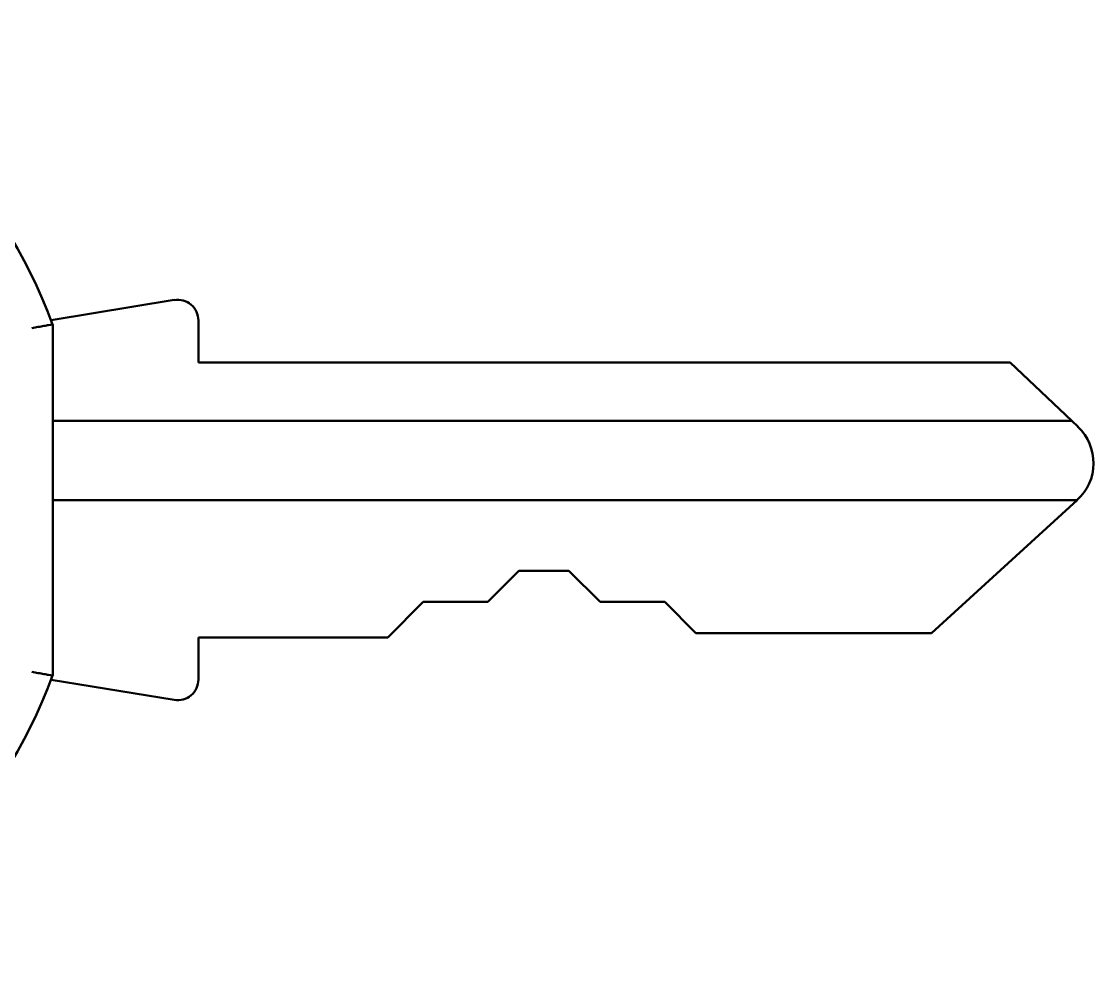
# Model space of a CAD drawing. Header units: millimetres. Extents: x -7 to 137, y -17 to 180.
# Drawn here: x -5.091 to -2.516, y 88.951 to 91.251 of the extents above; entities that cross this region are included whole.
import ezdxf

# ---------------------------------------------------------------- set-up
doc = ezdxf.new("R2010")
doc.units = ezdxf.units.MM
doc.layers.add('Visible (ANSI)', color=7, linetype='Continuous', lineweight=50)

msp = doc.modelspace()

# ---------------------------------------------------------------- linework, layer by layer
at = {"layer": 'Visible (ANSI)'}
for p, q in [((-4.7244, 90.5812), (-5.0202, 90.5331)), ((-5.0163, 90.5226), (-5.0163, 89.6786)), ((-4.6663, 90.4306), (-4.6663, 90.5318)), ((-2.7165, 90.4306), (-4.6663, 90.4306)), ((-2.569, 90.2906), (-2.7165, 90.4306)), ((-2.569, 90.2906), (-5.0163, 90.2906)), ((-2.5538, 90.2762), (-2.569, 90.2906)), ((-2.5555, 90.1006), (-5.0163, 90.1006)), ((-2.9055, 89.7806), (-2.5555, 90.1006)), ((-3.8964, 89.9306), (-3.9714, 89.8556)), ((-3.7764, 89.9306), (-3.8964, 89.9306)), ((-3.7014, 89.8556), (-3.7764, 89.9306)), ((-4.1264, 89.8556), (-4.2114, 89.7706)), ((-3.9714, 89.8556), (-4.1264, 89.8556)), ((-3.5464, 89.8556), (-3.7014, 89.8556)), ((-3.4714, 89.7806), (-3.5464, 89.8556)), ((-4.6663, 89.6694), (-4.6663, 89.7706)), ((-4.6663, 89.7706), (-4.2114, 89.7706)), ((-2.9055, 89.7806), (-3.4714, 89.7806)), ((-5.0202, 89.6681), (-4.7244, 89.6201))]:
    msp.add_line(p, q, dxfattribs=at)
for centre, radius, start, end in [((-6.1663, 90.1006), 1.2249, 20.1531, 69.8469), ((-4.7163, 90.5318), 0.05, 0, 99.2299), ((-2.6365, 90.1892), 0.12, 312.4338, 46.4844), ((-6.1663, 90.1006), 1.2249, 290.1531, 339.8469), ((-4.7163, 89.6694), 0.05, 260.7701, 0)]:
    msp.add_arc(centre, radius, start, end, dxfattribs=at)
for points, knots in [([(-5.0163, 90.5226), (-5.0163, 90.5226), (-5.0172, 90.5225), (-5.0188, 90.5222), (-5.0205, 90.5219), (-5.0229, 90.5215), (-5.026, 90.5209), (-5.0291, 90.5204), (-5.0329, 90.5197), (-5.0371, 90.5189), (-5.0414, 90.5182), (-5.0461, 90.5173), (-5.051, 90.5164), (-5.056, 90.5155), (-5.0611, 90.5146), (-5.0663, 90.5136)], [0, 0, 0, 0, 0.2, 0.2, 0.2, 0.4, 0.4, 0.4, 0.6, 0.6, 0.6, 0.8, 0.8, 0.8, 0.9999978, 0.9999978, 0.9999978, 0.9999978]), ([(-5.0163, 89.6786), (-5.0163, 89.6786), (-5.0172, 89.6787), (-5.0188, 89.679), (-5.0205, 89.6793), (-5.0229, 89.6797), (-5.026, 89.6803), (-5.0291, 89.6809), (-5.0329, 89.6815), (-5.0371, 89.6823), (-5.0414, 89.683), (-5.0461, 89.6839), (-5.051, 89.6848), (-5.056, 89.6857), (-5.0611, 89.6866), (-5.0663, 89.6876)], [0, 0, 0, 0, 0.2, 0.2, 0.2, 0.4, 0.4, 0.4, 0.6, 0.6, 0.6, 0.8, 0.8, 0.8, 0.9999726, 0.9999726, 0.9999726, 0.9999726])]:
    msp.add_open_spline(points, degree=3, knots=knots, dxfattribs=at)

doc.saveas('drawing.dxf')
